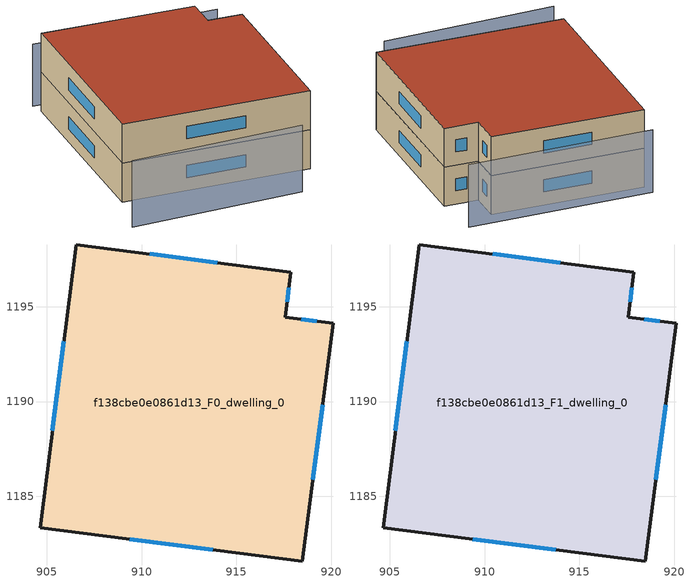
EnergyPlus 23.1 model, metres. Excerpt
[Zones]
f138cbe0e0861d13_F0_dwelling_0
 floor ground (EU_floor_Construction): 917.87,1196.83 917.56,1194.45 920.09,1194.12 918.48,1181.56 904.64,1183.34 906.56,1198.28 z0
 wall outside (EU_wall_Construction): 920.09,1194.12 917.56,1194.45 917.87,1196.83 906.56,1198.28 904.64,1183.34 918.48,1181.56 920.09,1194.12 z0:3
 window (EU_Window_Construction): 919.22,1194.24 918.43,1194.34 / 919.03,1185.86 919.54,1189.82 / 909.37,1182.73 913.74,1182.17 / 905.9,1193.17 905.29,1188.46 / 913.99,1197.33 910.43,1197.79 / 917.66,1195.26 917.76,1196.01 z1.03:1.97
f138cbe0e0861d13_F1_dwelling_0
 floor to f138cbe0e0861d13_F0_dwelling_0 (EU_floor_Construction): 917.87,1196.83 917.56,1194.45 920.09,1194.12 918.48,1181.56 904.64,1183.34 906.56,1198.28 z3
 wall outside (EU_wall_Construction): 920.09,1194.12 917.56,1194.45 917.87,1196.83 906.56,1198.28 904.64,1183.34 918.48,1181.56 920.09,1194.12 z3:6
 window (EU_Window_Construction): 919.22,1194.24 918.43,1194.34 / 919.03,1185.86 919.54,1189.82 / 909.37,1182.73 913.74,1182.17 / 905.9,1193.17 905.29,1188.46 / 913.99,1197.33 910.43,1197.79 / 917.66,1195.26 917.76,1196.01 z4.03:4.97
 roof outside (EU_roof_Construction): 918.48,1181.56 920.09,1194.12 917.56,1194.45 917.87,1196.83 906.56,1198.28 904.64,1183.34 z6
shading: 903.4,1179.69 916.27,1178.76 z0:5.1; 920.16,1197.76 906.42,1199.23 z0:4.8
[Building]
EU S2 Campaign: North Axis=0; Terrain=City; Solar Distribution=FullExterior
[Site:Location]
Cape.Town.Intl.AP: Latitude=-33.965; Longitude=18.602; Time Zone=2; Elevation=46
[SizingPeriod:WeatherFileDays]
AnnualSizingPeriod: Begin Month=1; Begin Day of Month=1; End Month=12; End Day of Month=31; Day of Week for Start Day=Monday; Use Weather File Daylight Saving Period=No; Use Weather File Rain and Snow Indicators=No
[MATERIAL]
EU_InternalMass_Material: Roughness=MediumRough; Thickness=0.1; Conductivity=1; Density=1800; Specific Heat=900; Thermal Absorptance=0.9; Solar Absorptance=0.7; Visible Absorptance=0.7
[MATERIAL:NOMASS] Roughness=MediumRough; Thermal Absorptance=0.9; Solar Absorptance=0.7; Visible Absorptance=0.7
Name | Thermal Resistance
EU_wall_NoMass | 0.493876
EU_roof_NoMass | 0.449382
EU_floor_NoMass | 1.25
[WINDOWMATERIAL:SIMPLEGLAZINGSYSTEM]
EU_Window_SimpleGlazing: UFactor=4.4; Solar Heat Gain Coefficient=0.85; Visible Transmittance=0.85
[CONSTRUCTION]
EU_wall_Construction: EU_wall_NoMass
EU_roof_Construction: EU_roof_NoMass
EU_floor_Construction: EU_floor_NoMass
EU_Window_Construction: EU_Window_SimpleGlazing
EU_InternalMass_Construction: EU_InternalMass_Material
[ZONE] Type=1; Multiplier=1; Ceiling Height=autocalculate; Volume=612.22; Floor Area=autocalculate; Part of Total Floor Area=Yes
f138cbe0e0861d13_F0_dwelling_0; f138cbe0e0861d13_F1_dwelling_0
[INTERNALMASS] Construction=EU_InternalMass_Construction; Surface Area=204.073
Name | Zone or ZoneList
f138cbe0e0861d13_F0_dwelling_0_EU_InternalMass | f138cbe0e0861d13_F0_dwelling_0
f138cbe0e0861d13_F1_dwelling_0_EU_InternalMass | f138cbe0e0861d13_F1_dwelling_0
[OTHEREQUIPMENT] Fuel Type=Electricity; Design Level Calculation Method=Watts/Area; Power per Zone Floor Area=1; Fraction Latent=0; Fraction Radiant=0; Fraction Lost=0; Carbon Dioxide Generation Rate=0; EndUse Subcategory=EU_Step8_InternalGains
Name | Zone or ZoneList or Space or SpaceList | Schedule
EU_Step8_InternalGain_f138cbe0e0861d13_F0_dwelling_0_f000 | f138cbe0e0861d13_F0_dwelling_0 | EU_Step8_GainSchedule_f138cbe0e0861d13_F0_dwelling_0_f000
EU_Step8_InternalGain_f138cbe0e0861d13_F1_dwelling_0_f000 | f138cbe0e0861d13_F1_dwelling_0 | EU_Step8_GainSchedule_f138cbe0e0861d13_F1_dwelling_0_f000
[ZONEVENTILATION:DESIGNFLOWRATE] Schedule=EU_AlwaysOn; Design Flow Rate Calculation Method=AirChanges/Hour; Air Changes per Hour=0.64; Ventilation Type=Natural; Fan Pressure Rise=0; Fan Total Efficiency=1; Constant Term Coefficient=1; Temperature Term Coefficient=0; Velocity Term Coefficient=0; Velocity Squared Term Coefficient=0; Minimum Indoor Temperature=-100; Maximum Indoor Temperature=100; Delta Temperature=-100; Minimum Outdoor Temperature=-100; Maximum Outdoor Temperature=100; Maximum Wind Speed=40
Name | Zone or ZoneList or Space or SpaceList
EU_ConstantAir_f138cbe0e0861d13_F0_dwelling_0 | f138cbe0e0861d13_F0_dwelling_0
EU_ConstantAir_f138cbe0e0861d13_F1_dwelling_0 | f138cbe0e0861d13_F1_dwelling_0
[HVACTEMPLATE:THERMOSTAT] Constant Heating Setpoint=20; Constant Cooling Setpoint=50
EU_HeatOnly_f138cbe0e0861d13_F0_dwelling_0; EU_HeatOnly_f138cbe0e0861d13_F1_dwelling_0
[HVACTEMPLATE:ZONE:IDEALLOADSAIRSYSTEM] System Availability Schedule=EU_AlwaysOn; Maximum Heating Supply Air Temperature=50; Minimum Cooling Supply Air Temperature=13; Maximum Heating Supply Air Humidity Ratio=0.0156; Minimum Cooling Supply Air Humidity Ratio=0.0077; Heating Limit=NoLimit; Cooling Limit=NoLimit; Heating Availability Schedule=EU_AlwaysOn; Cooling Availability Schedule=EU_CoolingOff; Dehumidification Control Type=ConstantSensibleHeatRatio; Cooling Sensible Heat Ratio=0.7; Dehumidification Setpoint=60; Humidification Control Type=None; Humidification Setpoint=30; Outdoor Air Method=None; Outdoor Air Flow Rate per Person=0.00944; Outdoor Air Flow Rate per Zone Floor Area=0; Outdoor Air Flow Rate per Zone=0; Demand Controlled Ventilation Type=None; Outdoor Air Economizer Type=NoEconomizer; Heat Recovery Type=None; Sensible Heat Recovery Effectiveness=0.7; Latent Heat Recovery Effectiveness=0.65
Name | Template Thermostat
f138cbe0e0861d13_F0_dwelling_0 | EU_HeatOnly_f138cbe0e0861d13_F0_dwelling_0
f138cbe0e0861d13_F1_dwelling_0 | EU_HeatOnly_f138cbe0e0861d13_F1_dwelling_0
[SIZING:ZONE] Zone Cooling Design Supply Air Temperature Input Method=SupplyAirTemperature; Zone Cooling Design Supply Air Temperature=13; Zone Heating Design Supply Air Temperature Input Method=SupplyAirTemperature; Zone Heating Design Supply Air Temperature=50; Zone Cooling Design Supply Air Humidity Ratio=0.008; Zone Heating Design Supply Air Humidity Ratio=0.008; Cooling Design Air Flow Method=DesignDay; Cooling Design Air Flow Rate=0; Cooling Minimum Air Flow per Zone Floor Area=0.000762; Cooling Minimum Air Flow=0; Cooling Minimum Air Flow Fraction=0.2; Heating Design Air Flow Method=DesignDay; Heating Design Air Flow Rate=0; Heating Maximum Air Flow per Zone Floor Area=0.002032; Heating Maximum Air Flow=0.141576; Heating Maximum Air Flow Fraction=0.3; Account for Dedicated Outdoor Air System=No; Dedicated Outdoor Air System Control Strategy=NeutralSupplyAir; Dedicated Outdoor Air Low Setpoint Temperature for Design=autosize; Dedicated Outdoor Air High Setpoint Temperature for Design=autosize; Zone Load Sizing Method=Sensible Load Only No Latent Load; Zone Latent Cooling Design Supply Air Humidity Ratio Input Method=HumidityRatioDifference; Zone Cooling Design Supply Air Humidity Ratio Difference=0.005; Zone Latent Heating Design Supply Air Humidity Ratio Input Method=HumidityRatioDifference; Zone Humidification Design Supply Air Humidity Ratio Difference=0.005
f138cbe0e0861d13_F0_dwelling_0; f138cbe0e0861d13_F1_dwelling_0
[SCHEDULE:CONSTANT]
Name | Hourly Value
EU_AlwaysOn | 1
EU_CoolingOff | 0
[SCHEDULE:FILE] Column Number=1; Rows to Skip at Top=0; Number of Hours of Data=8760; Column Separator=Comma; Interpolate to Timestep=No; Minutes per Item=60; Adjust Schedule for Daylight Savings=Yes
Name | File
EU_Step8_GainSchedule_f138cbe0e0861d13_F0_dwelling_0_f000 | ../../schedules/f138cbe0e0861d13/f138cbe0e0861d13_F0_dwelling_0_f000_gain.csv
EU_Step8_GainSchedule_f138cbe0e0861d13_F1_dwelling_0_f000 | ../../schedules/f138cbe0e0861d13/f138cbe0e0861d13_F1_dwelling_0_f000_gain.csv
